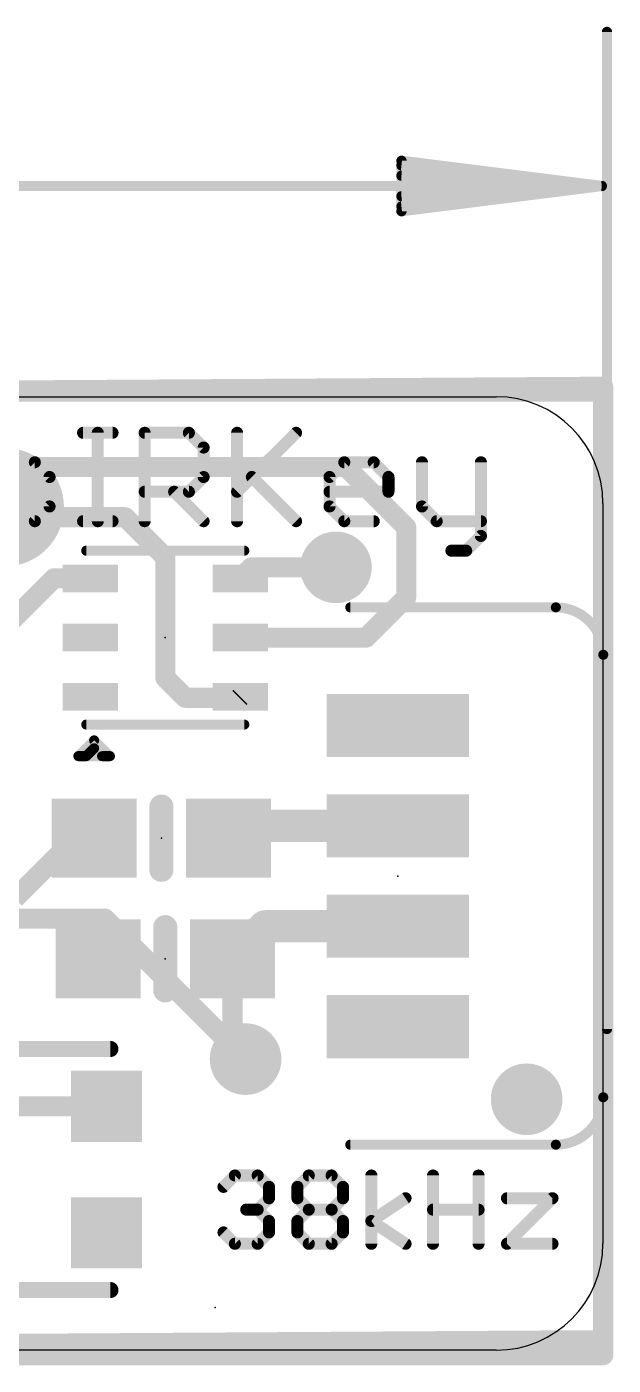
# Model space of a CAD drawing. Extents: x -4.3 to 29.3, y -0.2 to 17.1.
# Drawn here: x 21.87 to 29.29, y -0.19 to 16.75 of the extents above; entities that cross this region are included whole.
import ezdxf

# ---------------------------------------------------------------- set-up
doc = ezdxf.new("R2010")
doc.units = 0
for name, color, linetype in [('1', 12, 'CONTINUOUS'), ('16', 5, 'CONTINUOUS'), ('18', 3, 'CONTINUOUS'), ('20', 53, 'CONTINUOUS'), ('21', 40, 'CONTINUOUS'), ('23', 53, 'CONTINUOUS'), ('24', 53, 'CONTINUOUS'), ('47', 253, 'CONTINUOUS')]:
    doc.layers.add(name, color=color, linetype=linetype)

# ---------------------------------------------------------------- blocks, each defined once
blk = doc.blocks.new('RECT')
blk.add_solid([(-0.5, -0.5), (0.5, -0.5), (-0.5, 0.5), (0.5, 0.5)])
blk = doc.blocks.new('PIE')
at = {"const_width": 0.5}
blk.add_lwpolyline([(0, -0.25, 1), (0, 0.25, 1), (0, -0.25)], format="xyb", dxfattribs=at)
blk = doc.blocks.new('ROUNDV')
at = {"const_width": 0.5}
blk.add_lwpolyline([(0, -0.25, 1), (0, 0.25, 1), (0, -0.25)], format="xyb", dxfattribs=at)

msp = doc.modelspace()

# ---------------------------------------------------------------- linework, layer by layer
at = {"layer": '1'}
for points, const_width in [([(9.017, 12.1285), (29.162, 12.1285)], 0.254), ([(29.162, 12.1285), (29.162, -0.0635)], 0.254), ([(14.859, 11.176), (25.908, 11.176)], 0.254), ([(26.67, 10.414), (25.908, 11.176)], 0.254), ([(15.621, 10.541), (23.114, 10.541)], 0.254), ([(23.114, 10.541), (23.622, 10.033)], 0.254), ([(26.67, 9.525), (26.67, 10.414)], 0.254), ([(23.622, 10.033), (23.622, 8.509)], 0.254), ([(24.572, 9.767), (24.711, 9.906)], 0.254), ([(24.711, 9.906), (25.781, 9.906)], 0.254), ([(21.336, 8.89), (22.213, 9.767)], 0.254), ([(22.213, 9.767), (22.672, 9.767)], 0.254), ([(26.162, 9.017), (26.67, 9.525)], 0.254), ([(24.572, 9.017), (26.162, 9.017)], 0.254), ([(23.622, 8.509), (23.876, 8.255)], 0.254), ([(23.876, 8.255), (24.56, 8.255)], 0.254), ([(24.56, 8.255), (24.572, 8.267)], 0.254), ([(24.579, 6.635), (24.423, 6.479)], 0.4064), ([(26.563, 6.635), (24.579, 6.635)], 0.4064), ([(22.481, 6.479), (21.717, 5.715)], 0.254), ([(22.723, 6.479), (22.481, 6.479)], 0.254), ([(24.884, 5.365), (24.472, 4.953)], 0.4064), ([(26.563, 5.365), (24.884, 5.365)], 0.4064), ([(24.472, 3.849), (24.472, 4.953)], 0.254), ([(24.638, 3.683), (24.472, 3.849)], 0.254), ([(20.828, 3.086), (22.878, 3.086)], 0.254), ([(29.162, -0.0635), (9.017, -0.0635)], 0.254)]:
    msp.add_lwpolyline(points, dxfattribs=dict(at, const_width=const_width))
for points, const_width in [([(29.2255, 12.1285, 1), (29.0985, 12.1285)], 0.127), ([(29.162, 12.065, 1), (29.162, 12.192)], 0.127), ([(25.9529, 11.2209, 1), (25.8631, 11.1311)], 0.127), ([(25.908, 11.1125, 1), (25.908, 11.2395)], 0.127), ([(23.1589, 10.5859, 1), (23.0691, 10.4961)], 0.127), ([(23.114, 10.4775, 1), (23.114, 10.6045)], 0.127), ([(26.7335, 10.414, 1), (26.6065, 10.414)], 0.127), ([(26.6251, 10.3691, 1), (26.7149, 10.4589)], 0.127), ([(23.6855, 10.033, 1), (23.5585, 10.033)], 0.127), ([(23.5771, 9.9881, 1), (23.6669, 10.0779)], 0.127), ([(24.711, 9.9695, 1), (24.711, 9.8425)], 0.127), ([(24.7559, 9.8611, 1), (24.6661, 9.9509)], 0.127), ([(25.781, 9.8425, 1), (25.781, 9.9695)], 0.127), ([(22.213, 9.8305, 1), (22.213, 9.7035)], 0.127), ([(22.2579, 9.7221, 1), (22.1681, 9.8119)], 0.127), ([(22.672, 9.7035, 1), (22.672, 9.8305)], 0.127), ([(24.5271, 9.8119, 1), (24.6169, 9.7221)], 0.127), ([(26.6065, 9.525, 1), (26.7335, 9.525)], 0.127), ([(26.7149, 9.4801, 1), (26.6251, 9.5699)], 0.127), ([(24.572, 9.0805, 1), (24.572, 8.9535)], 0.127), ([(26.1171, 9.0619, 1), (26.2069, 8.9721)], 0.127), ([(26.162, 8.9535, 1), (26.162, 9.0805)], 0.127), ([(23.6669, 8.5539, 1), (23.5771, 8.4641)], 0.127), ([(23.5585, 8.509, 1), (23.6855, 8.509)], 0.127), ([(23.876, 8.3185, 1), (23.876, 8.1915)], 0.127), ([(23.8311, 8.2101, 1), (23.9209, 8.2999)], 0.127), ([(24.5151, 8.2999, 1), (24.6049, 8.2101)], 0.127), ([(24.6169, 8.2221, 1), (24.5271, 8.3119)], 0.127), ([(24.56, 8.1915, 1), (24.56, 8.3185)], 0.127), ([(24.579, 6.7366, 1), (24.579, 6.5334)], 0.2032), ([(24.6508, 6.5632, 1), (24.5072, 6.7068)], 0.2032), ([(26.563, 6.5334, 1), (26.563, 6.7366)], 0.2032), ([(22.481, 6.5425, 1), (22.481, 6.4155)], 0.127), ([(22.5259, 6.4341, 1), (22.4361, 6.5239)], 0.127), ([(22.723, 6.4155, 1), (22.723, 6.5425)], 0.127), ([(24.3512, 6.5508, 1), (24.4948, 6.4072)], 0.2032), ([(24.884, 5.4666, 1), (24.884, 5.2634)], 0.2032), ([(24.9558, 5.2932, 1), (24.8122, 5.4368)], 0.2032), ([(26.563, 5.2634, 1), (26.563, 5.4666)], 0.2032), ([(24.4002, 5.0248, 1), (24.5438, 4.8812)], 0.2032), ([(24.5355, 4.953, 1), (24.4085, 4.953)], 0.127), ([(24.5169, 3.8939, 1), (24.4271, 3.8041)], 0.127), ([(24.4085, 3.849, 1), (24.5355, 3.849)], 0.127), ([(24.5931, 3.6381, 1), (24.6829, 3.7279)], 0.127), ([(22.878, 3.0225, 1), (22.878, 3.1495)], 0.127), ([(29.0985, -0.0635, 1), (29.2255, -0.0635)], 0.127), ([(29.162, -0.127, 1), (29.162, 0)], 0.127)]:
    msp.add_lwpolyline(points, format="xyb", dxfattribs=dict(at, const_width=const_width))
at = {"layer": '16', "const_width": 0.254}
for points in [[(9.144, 12.065), (29.162, 12.192)], [(29.162, 12.192), (29.162, 0.127)], [(18.669, 5.461), (22.86, 5.461)], [(22.86, 5.461), (24.638, 3.683)], [(29.162, 0.127), (9.144, 0)]]:
    msp.add_lwpolyline(points, dxfattribs=at)
at = {"layer": '16', "const_width": 0.127}
for points in [[(29.2255, 12.192, 1), (29.0985, 12.192)], [(29.1624, 12.1285, 1), (29.1616, 12.2555)], [(22.9049, 5.5059, 1), (22.8151, 5.4161)], [(22.86, 5.3975, 1), (22.86, 5.5245)], [(24.5931, 3.6381, 1), (24.6829, 3.7279)], [(29.0985, 0.127, 1), (29.2255, 0.127)], [(29.1624, 0.0635, 1), (29.1616, 0.1905)]]:
    msp.add_lwpolyline(points, format="xyb", dxfattribs=at)
at = {"layer": '20'}
for p, q in [((1.3, 12.065), (27.8089, 12.065)), ((29.159, 10.7149), (29.159, 1.35)), ((27.809, 0), (1.27, 0))]:
    msp.add_line(p, q, dxfattribs=at)
for centre, radius, start, end in [((27.8089, 10.7149), 1.3501, 0, 90), ((27.809, 1.35), 1.35, 270, 0)]:
    msp.add_arc(centre, radius, start, end, dxfattribs=at)
at = {"layer": '21'}
for points, const_width in [([(22.5816, 11.6088), (22.9544, 11.6088)], 0.1524), ([(22.768, 10.4902), (22.768, 11.6088)], 0.1524), ([(23.3612, 10.4902), (23.3612, 11.6088)], 0.1524), ([(23.3612, 11.6088), (23.9205, 11.6088)], 0.1524), ([(23.9205, 11.6088), (24.1069, 11.4223)], 0.1524), ([(24.5306, 11.6088), (24.5306, 10.4902)], 0.1524), ([(24.5306, 10.8631), (25.2763, 11.6088)], 0.1524), ([(24.1069, 11.4223), (24.1069, 11.0495)], 0.1524), ([(21.4122, 11.2359), (21.9715, 11.2359)], 0.1524), ([(21.9715, 11.2359), (22.1579, 11.0495)], 0.1524), ([(25.7, 11.0495), (25.8864, 11.2359)], 0.1524), ([(25.8864, 11.2359), (26.2593, 11.2359)], 0.1524), ([(26.2593, 11.2359), (26.4457, 11.0495)], 0.1524), ([(26.8694, 11.2359), (26.8694, 10.6766)], 0.1524), ([(27.6151, 11.2359), (27.6151, 10.3038)], 0.1524), ([(22.1579, 11.0495), (22.1579, 10.6766)], 0.1524), ([(24.1069, 11.0495), (23.9205, 10.8631)], 0.1524), ([(24.717, 11.0495), (25.2763, 10.4902)], 0.1524), ([(25.7, 10.6766), (25.7, 11.0495)], 0.1524), ([(26.4457, 11.0495), (26.4457, 10.8631)], 0.1524), ([(23.9205, 10.8631), (23.3612, 10.8631)], 0.1524), ([(23.734, 10.8631), (24.1069, 10.4902)], 0.1524), ([(26.4457, 10.8631), (25.7, 10.8631)], 0.1524), ([(22.1579, 10.6766), (21.9715, 10.4902)], 0.1524), ([(25.8864, 10.4902), (25.7, 10.6766)], 0.1524), ([(26.8694, 10.6766), (27.0558, 10.4902)], 0.1524), ([(21.9715, 10.4902), (21.4122, 10.4902)], 0.1524), ([(22.5816, 10.4902), (22.9544, 10.4902)], 0.1524), ([(26.2593, 10.4902), (25.8864, 10.4902)], 0.1524), ([(27.0558, 10.4902), (27.6151, 10.4902)], 0.1524), ([(27.6151, 10.3038), (27.4287, 10.1174)], 0.1524), ([(24.622, 10.117), (22.622, 10.117)], 0.127), ([(27.4287, 10.1174), (27.2422, 10.1174)], 0.1524), ([(25.963, 9.4), (28.563, 9.4)], 0.127), ([(29.163, 8.8), (29.163, 3.2)], 0.127), ([(24.622, 7.917), (22.622, 7.917)], 0.127), ([(22.722, 7.717), (22.522, 7.517)], 0.127), ([(22.622, 7.517), (22.722, 7.617)], 0.127), ([(22.922, 7.517), (22.722, 7.717)], 0.127), ([(22.522, 7.517), (22.822, 7.517)], 0.127), ([(22.522, 7.517), (22.622, 7.517)], 0.127), ([(22.822, 7.517), (22.922, 7.517)], 0.127), ([(23.573, 6.879), (23.573, 6.079)], 0.3048), ([(23.622, 4.553), (23.622, 5.353)], 0.3048), ([(18.728, 3.8114), (22.928, 3.8114)], 0.2032), ([(28.563, 2.6), (25.963, 2.6)], 0.127), ([(24.3584, 2.0665), (24.5024, 2.2105)], 0.1524), ([(24.5024, 2.2105), (24.7905, 2.2105)], 0.1524), ([(24.7905, 2.2105), (24.9346, 2.0665)], 0.1524), ([(25.2939, 2.0665), (25.4379, 2.2105)], 0.1524), ([(25.4379, 2.2105), (25.7261, 2.2105)], 0.1524), ([(25.7261, 2.2105), (25.8701, 2.0665)], 0.1524), ([(26.2294, 1.3462), (26.2294, 2.2105)], 0.1524), ([(27.009, 1.3462), (27.009, 2.2105)], 0.1524), ([(27.5852, 2.2105), (27.5852, 1.3462)], 0.1524), ([(24.9346, 2.0665), (24.9346, 1.9224)], 0.1524), ([(25.2939, 1.9224), (25.2939, 2.0665)], 0.1524), ([(25.8701, 2.0665), (25.8701, 1.9224)], 0.1524), ([(24.9346, 1.9224), (24.7905, 1.7784)], 0.1524), ([(25.4379, 1.7784), (25.2939, 1.9224)], 0.1524), ([(25.8701, 1.9224), (25.7261, 1.7784)], 0.1524), ([(26.2294, 1.6343), (26.6616, 1.9224)], 0.1524), ([(27.9445, 1.9224), (28.5207, 1.9224)], 0.1524), ([(28.5207, 1.9224), (27.9445, 1.3462)], 0.1524), ([(24.7905, 1.7784), (24.6465, 1.7784)], 0.1524), ([(24.7905, 1.7784), (24.9346, 1.6343)], 0.1524), ([(24.9346, 1.6343), (24.9346, 1.4903)], 0.1524), ([(25.2939, 1.6343), (25.4379, 1.7784)], 0.1524), ([(25.2939, 1.4903), (25.2939, 1.6343)], 0.1524), ([(25.4379, 1.7784), (25.7261, 1.7784)], 0.1524), ([(25.7261, 1.7784), (25.8701, 1.6343)], 0.1524), ([(25.8701, 1.6343), (25.8701, 1.4903)], 0.1524), ([(26.6616, 1.3462), (26.2294, 1.6343)], 0.1524), ([(27.009, 1.7784), (27.5852, 1.7784)], 0.1524), ([(24.5024, 1.3462), (24.3584, 1.4903)], 0.1524), ([(24.9346, 1.4903), (24.7905, 1.3462)], 0.1524), ([(25.4379, 1.3462), (25.2939, 1.4903)], 0.1524), ([(25.8701, 1.4903), (25.7261, 1.3462)], 0.1524), ([(24.7905, 1.3462), (24.5024, 1.3462)], 0.1524), ([(25.7261, 1.3462), (25.4379, 1.3462)], 0.1524), ([(27.9445, 1.3462), (28.5207, 1.3462)], 0.1524), ([(22.928, 0.7606), (18.728, 0.7606)], 0.2032)]:
    msp.add_lwpolyline(points, dxfattribs=dict(at, const_width=const_width))
for points, const_width in [([(22.5816, 11.6469, 1), (22.5816, 11.5707)], 0.0762), ([(22.8061, 11.6088, 1), (22.7299, 11.6088)], 0.0762), ([(22.9544, 11.5707, 1), (22.9544, 11.6469)], 0.0762), ([(23.3993, 11.6088, 1), (23.3231, 11.6088)], 0.0762), ([(23.3612, 11.6469, 1), (23.3612, 11.5707)], 0.0762), ([(23.9474, 11.6357, 1), (23.8935, 11.5818)], 0.0762), ([(23.9205, 11.5707, 1), (23.9205, 11.6469)], 0.0762), ([(24.5687, 11.6088, 1), (24.4925, 11.6088)], 0.0762), ([(25.3032, 11.5818, 1), (25.2494, 11.6357)], 0.0762), ([(24.145, 11.4223, 1), (24.0688, 11.4223)], 0.0762), ([(24.08, 11.3954, 1), (24.1338, 11.4493)], 0.0762), ([(21.9984, 11.2628, 1), (21.9445, 11.209)], 0.0762), ([(21.9715, 11.1978, 1), (21.9715, 11.274)], 0.0762), ([(25.8864, 11.274, 1), (25.8864, 11.1978)], 0.0762), ([(25.9134, 11.209, 1), (25.8595, 11.2628)], 0.0762), ([(26.2862, 11.2628, 1), (26.2323, 11.209)], 0.0762), ([(26.2593, 11.1978, 1), (26.2593, 11.274)], 0.0762), ([(26.9075, 11.2359, 1), (26.8313, 11.2359)], 0.0762), ([(27.6532, 11.2359, 1), (27.577, 11.2359)], 0.0762), ([(22.196, 11.0495, 1), (22.1198, 11.0495)], 0.0762), ([(22.131, 11.0225, 1), (22.1848, 11.0764)], 0.0762), ([(24.0688, 11.0495, 1), (24.145, 11.0495)], 0.0762), ([(24.1338, 11.0225, 1), (24.08, 11.0764)], 0.0762), ([(24.744, 11.0764, 1), (24.6901, 11.0225)], 0.0762), ([(25.673, 11.0764, 1), (25.7269, 11.0225)], 0.0762), ([(25.7381, 11.0495, 1), (25.6619, 11.0495)], 0.0762), ([(26.4838, 11.0495, 1), (26.4076, 11.0495)], 0.0762), ([(26.4187, 11.0225, 1), (26.4726, 11.0764)], 0.0762), ([(23.3612, 10.9012, 1), (23.3612, 10.825)], 0.0762), ([(23.761, 10.89, 1), (23.7071, 10.8361)], 0.0762), ([(23.8935, 10.89, 1), (23.9474, 10.8361)], 0.0762), ([(23.9205, 10.825, 1), (23.9205, 10.9012)], 0.0762), ([(24.5036, 10.89, 1), (24.5575, 10.8361)], 0.0762), ([(25.7, 10.9012, 1), (25.7, 10.825)], 0.0762), ([(26.4076, 10.8631, 1), (26.4838, 10.8631)], 0.0762), ([(26.4457, 10.825, 1), (26.4457, 10.9012)], 0.0762), ([(22.1198, 10.6766, 1), (22.196, 10.6766)], 0.0762), ([(22.1848, 10.6497, 1), (22.131, 10.7036)], 0.0762), ([(25.7269, 10.7036, 1), (25.673, 10.6497)], 0.0762), ([(25.6619, 10.6766, 1), (25.7381, 10.6766)], 0.0762), ([(26.8963, 10.7036, 1), (26.8424, 10.6497)], 0.0762), ([(26.8313, 10.6766, 1), (26.9075, 10.6766)], 0.0762), ([(21.9445, 10.5171, 1), (21.9984, 10.4633)], 0.0762), ([(21.9715, 10.4521, 1), (21.9715, 10.5283)], 0.0762), ([(22.5816, 10.5283, 1), (22.5816, 10.4521)], 0.0762), ([(22.7299, 10.4902, 1), (22.8061, 10.4902)], 0.0762), ([(22.9544, 10.4521, 1), (22.9544, 10.5283)], 0.0762), ([(23.3231, 10.4902, 1), (23.3993, 10.4902)], 0.0762), ([(24.08, 10.4633, 1), (24.1338, 10.5171)], 0.0762), ([(24.4925, 10.4902, 1), (24.5687, 10.4902)], 0.0762), ([(25.2494, 10.4633, 1), (25.3032, 10.5171)], 0.0762), ([(25.8864, 10.5283, 1), (25.8864, 10.4521)], 0.0762), ([(25.8595, 10.4633, 1), (25.9134, 10.5171)], 0.0762), ([(26.2593, 10.4521, 1), (26.2593, 10.5283)], 0.0762), ([(27.0558, 10.5283, 1), (27.0558, 10.4521)], 0.0762), ([(27.0289, 10.4633, 1), (27.0828, 10.5171)], 0.0762), ([(27.6151, 10.4521, 1), (27.6151, 10.5283)], 0.0762), ([(27.577, 10.3038, 1), (27.6532, 10.3038)], 0.0762), ([(27.642, 10.2768, 1), (27.5881, 10.3307)], 0.0762), ([(22.622, 10.1488, 1), (22.622, 10.0853)], 0.0635), ([(24.622, 10.0853, 1), (24.622, 10.1488)], 0.0635), ([(27.2422, 10.1555, 1), (27.2422, 10.0793)], 0.0762), ([(27.4017, 10.1443, 1), (27.4556, 10.0904)], 0.0762), ([(27.4287, 10.0793, 1), (27.4287, 10.1555)], 0.0762), ([(25.963, 9.4318, 1), (25.963, 9.3682)], 0.0635), ([(28.563, 9.4318, 1), (28.563, 9.3682)], 0.0635), ([(29.163, 8.8, 0.4142), (28.563, 9.4)], 0.127), ([(28.563, 9.3682, 1), (28.563, 9.4318)], 0.0635), ([(29.1947, 8.8, 1), (29.1313, 8.8)], 0.0635), ([(29.1313, 8.8, 1), (29.1947, 8.8)], 0.0635), ([(22.622, 7.9488, 1), (22.622, 7.8853)], 0.0635), ([(24.622, 7.8853, 1), (24.622, 7.9488)], 0.0635), ([(22.7445, 7.7395, 1), (22.6995, 7.6945)], 0.0635), ([(22.7445, 7.6945, 1), (22.6995, 7.7395)], 0.0635), ([(22.7445, 7.5945, 1), (22.6995, 7.6395)], 0.0635), ([(22.4995, 7.5395, 1), (22.5445, 7.4945)], 0.0635), ([(22.522, 7.5488, 1), (22.522, 7.4853)], 0.0635), ([(22.522, 7.5488, 1), (22.522, 7.4853)], 0.0635), ([(22.5995, 7.5395, 1), (22.6445, 7.4945)], 0.0635), ([(22.622, 7.4853, 1), (22.622, 7.5488)], 0.0635), ([(22.822, 7.5488, 1), (22.822, 7.4853)], 0.0635), ([(22.822, 7.4853, 1), (22.822, 7.5488)], 0.0635), ([(22.8995, 7.4945, 1), (22.9445, 7.5395)], 0.0635), ([(22.922, 7.4853, 1), (22.922, 7.5488)], 0.0635), ([(23.6492, 6.879, 1), (23.4968, 6.879)], 0.1524), ([(23.4968, 6.079, 1), (23.6492, 6.079)], 0.1524), ([(23.6982, 5.353, 1), (23.5458, 5.353)], 0.1524), ([(23.5458, 4.553, 1), (23.6982, 4.553)], 0.1524), ([(22.928, 3.7606, 1), (22.928, 3.8622)], 0.1016), ([(28.563, 2.6, 0.4142), (29.163, 3.2)], 0.127), ([(29.1947, 3.2, 1), (29.1313, 3.2)], 0.0635), ([(29.1313, 3.2, 1), (29.1947, 3.2)], 0.0635), ([(25.963, 2.6318, 1), (25.963, 2.5682)], 0.0635), ([(28.563, 2.6318, 1), (28.563, 2.5682)], 0.0635), ([(28.563, 2.5682, 1), (28.563, 2.6318)], 0.0635), ([(24.5024, 2.2486, 1), (24.5024, 2.1724)], 0.0762), ([(24.5294, 2.1836, 1), (24.4755, 2.2375)], 0.0762), ([(24.8175, 2.2375, 1), (24.7636, 2.1836)], 0.0762), ([(24.7905, 2.1724, 1), (24.7905, 2.2486)], 0.0762), ([(25.4379, 2.2486, 1), (25.4379, 2.1724)], 0.0762), ([(25.4649, 2.1836, 1), (25.411, 2.2375)], 0.0762), ([(25.753, 2.2375, 1), (25.6991, 2.1836)], 0.0762), ([(25.7261, 2.1724, 1), (25.7261, 2.2486)], 0.0762), ([(26.2675, 2.2105, 1), (26.1913, 2.2105)], 0.0762), ([(27.0471, 2.2105, 1), (26.9709, 2.2105)], 0.0762), ([(27.6233, 2.2105, 1), (27.5471, 2.2105)], 0.0762), ([(24.3314, 2.0934, 1), (24.3853, 2.0395)], 0.0762), ([(24.9727, 2.0665, 1), (24.8965, 2.0665)], 0.0762), ([(24.9076, 2.0395, 1), (24.9615, 2.0934)], 0.0762), ([(25.2669, 2.0934, 1), (25.3208, 2.0395)], 0.0762), ([(25.332, 2.0665, 1), (25.2558, 2.0665)], 0.0762), ([(25.9082, 2.0665, 1), (25.832, 2.0665)], 0.0762), ([(25.8432, 2.0395, 1), (25.897, 2.0934)], 0.0762), ([(24.8965, 1.9224, 1), (24.9727, 1.9224)], 0.0762), ([(24.9615, 1.8955, 1), (24.9076, 1.9494)], 0.0762), ([(25.3208, 1.9494, 1), (25.2669, 1.8955)], 0.0762), ([(25.2558, 1.9224, 1), (25.332, 1.9224)], 0.0762), ([(25.832, 1.9224, 1), (25.9082, 1.9224)], 0.0762), ([(25.897, 1.8955, 1), (25.8432, 1.9494)], 0.0762), ([(26.6827, 1.8907, 1), (26.6404, 1.9541)], 0.0762), ([(27.9445, 1.9605, 1), (27.9445, 1.8843)], 0.0762), ([(28.5477, 1.8955, 1), (28.4938, 1.9494)], 0.0762), ([(28.5207, 1.8843, 1), (28.5207, 1.9605)], 0.0762), ([(24.6465, 1.8165, 1), (24.6465, 1.7403)], 0.0762), ([(24.8175, 1.8053, 1), (24.7636, 1.7514)], 0.0762), ([(24.7636, 1.8053, 1), (24.8175, 1.7514)], 0.0762), ([(24.7905, 1.7403, 1), (24.7905, 1.8165)], 0.0762), ([(24.9727, 1.6343, 1), (24.8965, 1.6343)], 0.0762), ([(24.9076, 1.6074, 1), (24.9615, 1.6613)], 0.0762), ([(25.2669, 1.6613, 1), (25.3208, 1.6074)], 0.0762), ([(25.332, 1.6343, 1), (25.2558, 1.6343)], 0.0762), ([(25.4379, 1.8165, 1), (25.4379, 1.7403)], 0.0762), ([(25.4649, 1.7514, 1), (25.411, 1.8053)], 0.0762), ([(25.411, 1.7514, 1), (25.4649, 1.8053)], 0.0762), ([(25.753, 1.8053, 1), (25.6991, 1.7514)], 0.0762), ([(25.6991, 1.8053, 1), (25.753, 1.7514)], 0.0762), ([(25.7261, 1.7403, 1), (25.7261, 1.8165)], 0.0762), ([(25.9082, 1.6343, 1), (25.832, 1.6343)], 0.0762), ([(25.8432, 1.6074, 1), (25.897, 1.6613)], 0.0762), ([(26.2505, 1.666, 1), (26.2083, 1.6026)], 0.0762), ([(26.2083, 1.666, 1), (26.2505, 1.6026)], 0.0762), ([(27.009, 1.8165, 1), (27.009, 1.7403)], 0.0762), ([(27.5852, 1.7403, 1), (27.5852, 1.8165)], 0.0762), ([(24.3853, 1.5172, 1), (24.3314, 1.4633)], 0.0762), ([(24.8965, 1.4903, 1), (24.9727, 1.4903)], 0.0762), ([(24.9615, 1.4633, 1), (24.9076, 1.5172)], 0.0762), ([(25.3208, 1.5172, 1), (25.2669, 1.4633)], 0.0762), ([(25.2558, 1.4903, 1), (25.332, 1.4903)], 0.0762), ([(25.832, 1.4903, 1), (25.9082, 1.4903)], 0.0762), ([(25.897, 1.4633, 1), (25.8432, 1.5172)], 0.0762), ([(24.5024, 1.3843, 1), (24.5024, 1.3081)], 0.0762), ([(24.4755, 1.3193, 1), (24.5294, 1.3731)], 0.0762), ([(24.7636, 1.3731, 1), (24.8175, 1.3193)], 0.0762), ([(24.7905, 1.3081, 1), (24.7905, 1.3843)], 0.0762), ([(25.4379, 1.3843, 1), (25.4379, 1.3081)], 0.0762), ([(25.411, 1.3193, 1), (25.4649, 1.3731)], 0.0762), ([(25.6991, 1.3731, 1), (25.753, 1.3193)], 0.0762), ([(25.7261, 1.3081, 1), (25.7261, 1.3843)], 0.0762), ([(26.1913, 1.3462, 1), (26.2675, 1.3462)], 0.0762), ([(26.6404, 1.3145, 1), (26.6827, 1.3779)], 0.0762), ([(26.9709, 1.3462, 1), (27.0471, 1.3462)], 0.0762), ([(27.5471, 1.3462, 1), (27.6233, 1.3462)], 0.0762), ([(27.9445, 1.3843, 1), (27.9445, 1.3081)], 0.0762), ([(27.9176, 1.3731, 1), (27.9715, 1.3193)], 0.0762), ([(28.5207, 1.3081, 1), (28.5207, 1.3843)], 0.0762), ([(22.928, 0.7098, 1), (22.928, 0.8114)], 0.1016)]:
    msp.add_lwpolyline(points, format="xyb", dxfattribs=dict(at, const_width=const_width))
at = {"layer": '23'}
for p in [(23.622, 9.017), (23.573, 6.479), (26.563, 6), (23.622, 4.953)]:
    msp.add_point(p, dxfattribs=at)
at = {"layer": '24'}
msp.add_point((24.253, 0.541), dxfattribs=at)
at = {"layer": '47', "const_width": 0.13}
for points in [[(29.21, 4.064), (29.21, 16.682)], [(29.145, 14.732), (26.61, 15.0512)], [(26.61, 15.0512), (26.61, 14.4128)], [(29.145, 14.732), (26.61, 14.992)], [(29.145, 14.732), (26.61, 14.862)], [(0.065, 14.732), (29.145, 14.732)], [(26.61, 14.4128), (29.145, 14.732)], [(26.61, 14.602), (29.145, 14.732)], [(26.61, 14.472), (29.145, 14.732)]]:
    msp.add_lwpolyline(points, dxfattribs=at)
at = {"layer": '47', "const_width": 0.065}
for points in [[(29.2425, 16.682, 1), (29.1775, 16.682)], [(26.6141, 15.0835, 1), (26.6059, 15.019)], [(26.6425, 15.0512, 1), (26.5775, 15.0512)], [(26.6133, 15.0243, 1), (26.6067, 14.9597)], [(26.6117, 14.8945, 1), (26.6083, 14.8295)], [(29.1491, 14.6998, 1), (29.1409, 14.7642)], [(29.1409, 14.6998, 1), (29.1491, 14.7642)], [(29.1483, 14.6997, 1), (29.1417, 14.7643)], [(29.1417, 14.6997, 1), (29.1483, 14.7643)], [(29.1433, 14.6995, 1), (29.1467, 14.7645)], [(29.1467, 14.6995, 1), (29.1433, 14.7645)], [(29.145, 14.6995, 1), (29.145, 14.7645)], [(26.6083, 14.6345, 1), (26.6117, 14.5695)], [(26.6067, 14.5043, 1), (26.6133, 14.4397)], [(26.6059, 14.445, 1), (26.6141, 14.3805)], [(26.5775, 14.4128, 1), (26.6425, 14.4128)], [(29.1775, 4.064, 1), (29.2425, 4.064)]]:
    msp.add_lwpolyline(points, format="xyb", dxfattribs=at)

# ---------------------------------------------------------------- block references
at = {"layer": '1'}
for p, xscale, yscale, rotation in [((22.672, 9.767), 0.7, 0.35, 180), ((24.572, 9.767), 0.7, 0.35, 180), ((22.672, 9.017), 0.7, 0.35, 180), ((24.572, 9.017), 0.7, 0.35, 180), ((22.672, 8.267), 0.7, 0.35, 180), ((24.572, 8.267), 0.7, 0.35, 180), ((26.563, 7.905), 0.8, 1.8, 90), ((26.563, 6.635), 0.8, 1.8, 90), ((26.563, 5.365), 0.8, 1.8, 90), ((26.563, 4.095), 0.8, 1.8, 90)]:
    msp.add_blockref('RECT', p, dxfattribs=dict(at, xscale=xscale, yscale=yscale, rotation=rotation))
at = {"layer": '1', "xscale": 1.075}
for p in [(22.723, 6.479), (24.423, 6.479)]:
    msp.add_blockref('RECT', p, dxfattribs=at)
at = {"layer": '1', "xscale": 1.075, "rotation": 180}
for p in [(22.772, 4.953), (24.472, 4.953)]:
    msp.add_blockref('RECT', p, dxfattribs=at)
at = {"layer": '1', "xscale": 0.9, "yscale": 0.9}
for p in [(22.878, 3.086), (22.878, 1.486)]:
    msp.add_blockref('RECT', p, dxfattribs=at)
at = {"layer": '16', "xscale": 1.5, "yscale": 1.5}
msp.add_blockref('PIE', (21.59, 10.668), dxfattribs=at)
at = {"layer": '18', "xscale": 0.9064, "yscale": 0.9064}
for p in [(25.781, 9.906), (25.781, 9.906), (24.638, 3.683), (24.638, 3.683), (28.194, 3.175), (28.194, 3.175)]:
    msp.add_blockref('ROUNDV', p, dxfattribs=at)

doc.saveas('drawing.dxf')
